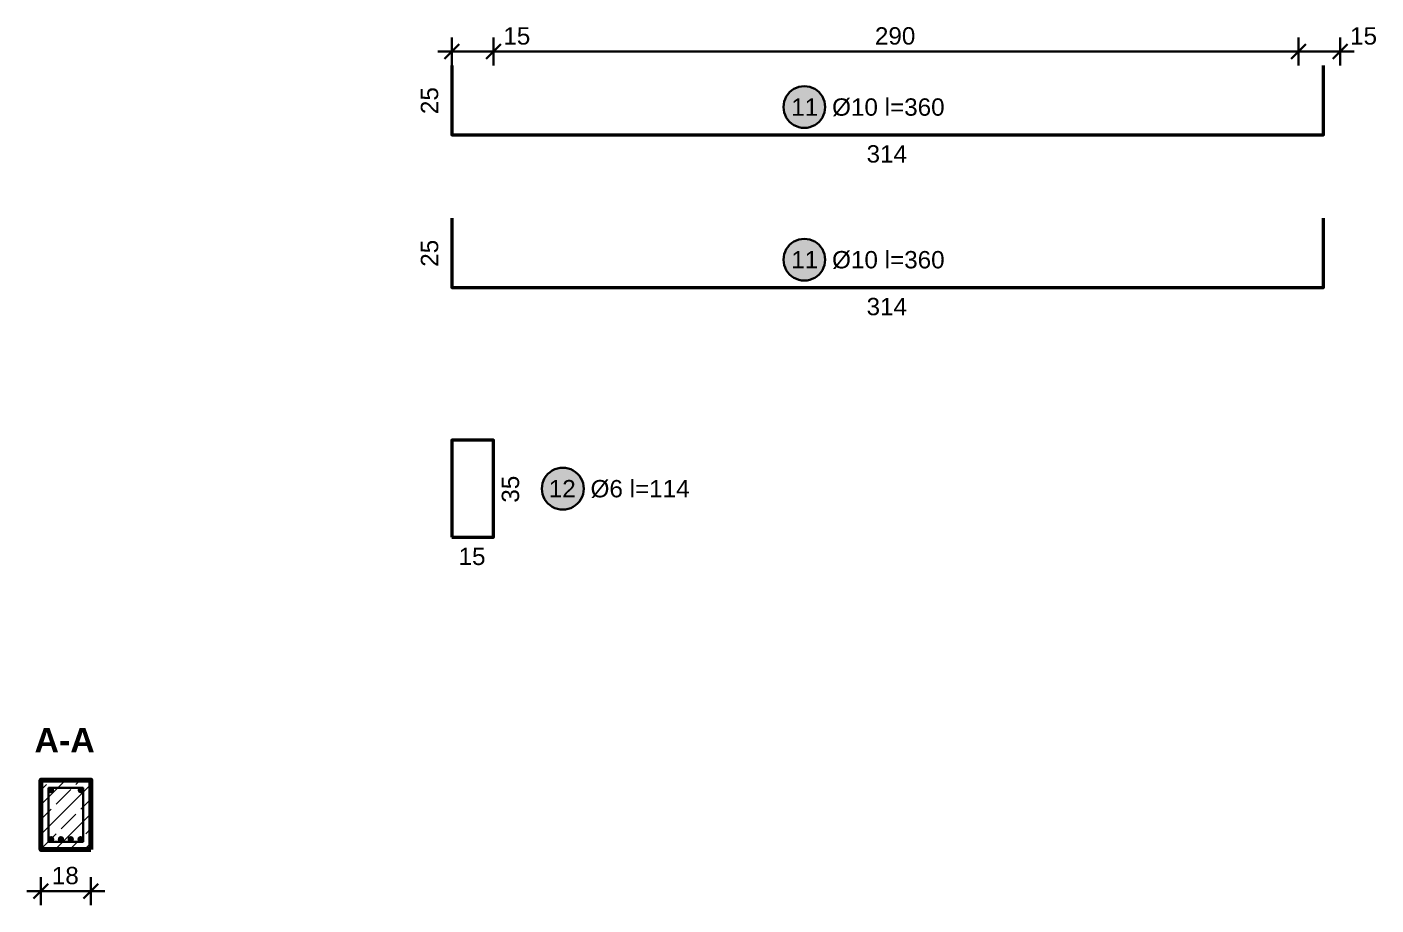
# Model space of a CAD drawing. Header units: metres. Extents: x 0.1 to 18.1, y -9.6 to -0.1.
# Drawn here: x 12.49 to 17.349, y -7.655 to -4.492 of the extents above; entities that cross this region are included whole.
import ezdxf

# ---------------------------------------------------------------- set-up
doc = ezdxf.new("R2010")
doc.units = ezdxf.units.M
for name, color, linetype, lineweight in [('A-KRESKOWANIE', 8, 'Continuous', 18), ('A-OPISY', 2, 'Continuous', 25), ('K-KONSTR', 7, 'Continuous', 50), ('K-WYMIARY', 1, 'Continuous', 25), ('K-ZBROJENIE', 1, 'Continuous', 100), ('K-ZBROJENIE-OPIS', 2, 'Continuous', 25)]:
    doc.layers.add(name, color=color, linetype=linetype, lineweight=lineweight)
doc.styles.add('PL_ARIAL', font='arial.ttf')
doc.styles.add('PL_ARIAL_B', font='arialbd.ttf')

msp = doc.modelspace()

# ---------------------------------------------------------------- hatches: boundary and pattern name
at = {"layer": 'K-ZBROJENIE', "true_color": 0x000000}
for points in [[(12.5873, -7.241), (12.5872, -7.2421), (12.587, -7.2432), (12.5868, -7.2443), (12.5864, -7.2453), (12.5859, -7.2463), (12.5854, -7.2473), (12.5847, -7.2481), (12.584, -7.249), (12.5831, -7.2497), (12.5823, -7.2504), (12.5813, -7.2509), (12.5803, -7.2514), (12.5793, -7.2518), (12.5782, -7.252), (12.5771, -7.2522), (12.576, -7.2523), (12.5749, -7.2522), (12.5738, -7.252), (12.5727, -7.2518), (12.5717, -7.2514), (12.5707, -7.2509), (12.5697, -7.2504), (12.5689, -7.2497), (12.568, -7.249), (12.5673, -7.2481), (12.5666, -7.2473), (12.5661, -7.2463), (12.5656, -7.2453), (12.5652, -7.2443), (12.565, -7.2432), (12.5648, -7.2421), (12.5648, -7.241), (12.5648, -7.2399), (12.565, -7.2388), (12.5652, -7.2377), (12.5656, -7.2367), (12.5661, -7.2357), (12.5666, -7.2347), (12.5673, -7.2339), (12.568, -7.233), (12.5689, -7.2323), (12.5697, -7.2316), (12.5707, -7.2311), (12.5717, -7.2306), (12.5727, -7.2302), (12.5738, -7.23), (12.5749, -7.2298), (12.576, -7.2297), (12.5771, -7.2298), (12.5782, -7.23), (12.5793, -7.2302), (12.5803, -7.2306), (12.5813, -7.2311), (12.5823, -7.2316), (12.5831, -7.2323), (12.584, -7.233), (12.5847, -7.2339), (12.5854, -7.2347), (12.5859, -7.2357), (12.5864, -7.2367), (12.5868, -7.2377), (12.587, -7.2388), (12.5872, -7.2399)], [(12.6952, -7.241), (12.6952, -7.2421), (12.695, -7.2432), (12.6948, -7.2443), (12.6944, -7.2453), (12.6939, -7.2463), (12.6934, -7.2473), (12.6927, -7.2481), (12.692, -7.249), (12.6911, -7.2497), (12.6903, -7.2504), (12.6893, -7.2509), (12.6883, -7.2514), (12.6873, -7.2518), (12.6862, -7.252), (12.6851, -7.2522), (12.684, -7.2523), (12.6829, -7.2522), (12.6818, -7.252), (12.6807, -7.2518), (12.6797, -7.2514), (12.6787, -7.2509), (12.6777, -7.2504), (12.6769, -7.2497), (12.676, -7.249), (12.6753, -7.2481), (12.6746, -7.2473), (12.6741, -7.2463), (12.6736, -7.2453), (12.6732, -7.2443), (12.673, -7.2432), (12.6728, -7.2421), (12.6727, -7.241), (12.6728, -7.2399), (12.673, -7.2388), (12.6732, -7.2377), (12.6736, -7.2367), (12.6741, -7.2357), (12.6746, -7.2347), (12.6753, -7.2339), (12.676, -7.233), (12.6769, -7.2323), (12.6777, -7.2316), (12.6787, -7.2311), (12.6797, -7.2306), (12.6807, -7.2302), (12.6818, -7.23), (12.6829, -7.2298), (12.684, -7.2297), (12.6851, -7.2298), (12.6862, -7.23), (12.6873, -7.2302), (12.6883, -7.2306), (12.6893, -7.2311), (12.6903, -7.2316), (12.6911, -7.2323), (12.692, -7.233), (12.6927, -7.2339), (12.6934, -7.2347), (12.6939, -7.2357), (12.6944, -7.2367), (12.6948, -7.2377), (12.695, -7.2388), (12.6952, -7.2399)], [(12.5883, -7.418), (12.5882, -7.4191), (12.588, -7.4202), (12.5878, -7.4213), (12.5874, -7.4223), (12.5869, -7.4233), (12.5864, -7.4243), (12.5857, -7.4251), (12.585, -7.426), (12.5841, -7.4267), (12.5833, -7.4274), (12.5823, -7.4279), (12.5813, -7.4284), (12.5803, -7.4288), (12.5792, -7.429), (12.5781, -7.4292), (12.577, -7.4293), (12.5759, -7.4292), (12.5748, -7.429), (12.5737, -7.4288), (12.5727, -7.4284), (12.5717, -7.4279), (12.5707, -7.4274), (12.5699, -7.4267), (12.569, -7.426), (12.5683, -7.4251), (12.5676, -7.4243), (12.5671, -7.4233), (12.5666, -7.4223), (12.5662, -7.4213), (12.566, -7.4202), (12.5658, -7.4191), (12.5657, -7.418), (12.5658, -7.4169), (12.566, -7.4158), (12.5662, -7.4147), (12.5666, -7.4137), (12.5671, -7.4127), (12.5676, -7.4117), (12.5683, -7.4109), (12.569, -7.41), (12.5699, -7.4093), (12.5707, -7.4086), (12.5717, -7.4081), (12.5727, -7.4076), (12.5737, -7.4072), (12.5748, -7.407), (12.5759, -7.4068), (12.577, -7.4067), (12.5781, -7.4068), (12.5792, -7.407), (12.5803, -7.4072), (12.5813, -7.4076), (12.5823, -7.4081), (12.5833, -7.4086), (12.5841, -7.4093), (12.585, -7.41), (12.5857, -7.4109), (12.5864, -7.4117), (12.5869, -7.4127), (12.5874, -7.4137), (12.5878, -7.4147), (12.588, -7.4158), (12.5882, -7.4169)], [(12.6236, -7.418), (12.6235, -7.4191), (12.6234, -7.4202), (12.6231, -7.4213), (12.6227, -7.4223), (12.6223, -7.4233), (12.6217, -7.4243), (12.621, -7.4251), (12.6203, -7.426), (12.6195, -7.4267), (12.6186, -7.4274), (12.6176, -7.4279), (12.6166, -7.4284), (12.6156, -7.4288), (12.6145, -7.429), (12.6134, -7.4292), (12.6123, -7.4293), (12.6112, -7.4292), (12.6101, -7.429), (12.6091, -7.4288), (12.608, -7.4284), (12.607, -7.4279), (12.6061, -7.4274), (12.6052, -7.4267), (12.6044, -7.426), (12.6036, -7.4251), (12.603, -7.4243), (12.6024, -7.4233), (12.6019, -7.4223), (12.6016, -7.4213), (12.6013, -7.4202), (12.6011, -7.4191), (12.6011, -7.418), (12.6011, -7.4169), (12.6013, -7.4158), (12.6016, -7.4147), (12.6019, -7.4137), (12.6024, -7.4127), (12.603, -7.4117), (12.6036, -7.4109), (12.6044, -7.41), (12.6052, -7.4093), (12.6061, -7.4086), (12.607, -7.4081), (12.608, -7.4076), (12.6091, -7.4072), (12.6101, -7.407), (12.6112, -7.4068), (12.6123, -7.4067), (12.6134, -7.4068), (12.6145, -7.407), (12.6156, -7.4072), (12.6166, -7.4076), (12.6176, -7.4081), (12.6186, -7.4086), (12.6195, -7.4093), (12.6203, -7.41), (12.621, -7.4109), (12.6217, -7.4117), (12.6223, -7.4127), (12.6227, -7.4137), (12.6231, -7.4147), (12.6234, -7.4158), (12.6235, -7.4169)], [(12.6589, -7.418), (12.6589, -7.4191), (12.6587, -7.4202), (12.6584, -7.4213), (12.6581, -7.4223), (12.6576, -7.4233), (12.657, -7.4243), (12.6564, -7.4251), (12.6556, -7.426), (12.6548, -7.4267), (12.6539, -7.4274), (12.653, -7.4279), (12.652, -7.4284), (12.6509, -7.4288), (12.6499, -7.429), (12.6488, -7.4292), (12.6477, -7.4293), (12.6466, -7.4292), (12.6455, -7.429), (12.6444, -7.4288), (12.6434, -7.4284), (12.6424, -7.4279), (12.6414, -7.4274), (12.6405, -7.4267), (12.6397, -7.426), (12.639, -7.4251), (12.6383, -7.4243), (12.6377, -7.4233), (12.6373, -7.4223), (12.6369, -7.4213), (12.6366, -7.4202), (12.6365, -7.4191), (12.6364, -7.418), (12.6365, -7.4169), (12.6366, -7.4158), (12.6369, -7.4147), (12.6373, -7.4137), (12.6377, -7.4127), (12.6383, -7.4117), (12.639, -7.4109), (12.6397, -7.41), (12.6405, -7.4093), (12.6414, -7.4086), (12.6424, -7.4081), (12.6434, -7.4076), (12.6444, -7.4072), (12.6455, -7.407), (12.6466, -7.4068), (12.6477, -7.4067), (12.6488, -7.4068), (12.6499, -7.407), (12.6509, -7.4072), (12.652, -7.4076), (12.653, -7.4081), (12.6539, -7.4086), (12.6548, -7.4093), (12.6556, -7.41), (12.6564, -7.4109), (12.657, -7.4117), (12.6576, -7.4127), (12.6581, -7.4137), (12.6584, -7.4147), (12.6587, -7.4158), (12.6589, -7.4169)], [(12.6942, -7.418), (12.6942, -7.4191), (12.694, -7.4202), (12.6938, -7.4213), (12.6934, -7.4223), (12.6929, -7.4233), (12.6924, -7.4243), (12.6917, -7.4251), (12.691, -7.426), (12.6901, -7.4267), (12.6893, -7.4274), (12.6883, -7.4279), (12.6873, -7.4284), (12.6863, -7.4288), (12.6852, -7.429), (12.6841, -7.4292), (12.683, -7.4293), (12.6819, -7.4292), (12.6808, -7.429), (12.6797, -7.4288), (12.6787, -7.4284), (12.6777, -7.4279), (12.6767, -7.4274), (12.6759, -7.4267), (12.675, -7.426), (12.6743, -7.4251), (12.6736, -7.4243), (12.6731, -7.4233), (12.6726, -7.4223), (12.6722, -7.4213), (12.672, -7.4202), (12.6718, -7.4191), (12.6717, -7.418), (12.6718, -7.4169), (12.672, -7.4158), (12.6722, -7.4147), (12.6726, -7.4137), (12.6731, -7.4127), (12.6736, -7.4117), (12.6743, -7.4109), (12.675, -7.41), (12.6759, -7.4093), (12.6767, -7.4086), (12.6777, -7.4081), (12.6787, -7.4076), (12.6797, -7.4072), (12.6808, -7.407), (12.6819, -7.4068), (12.683, -7.4067), (12.6841, -7.4068), (12.6852, -7.407), (12.6863, -7.4072), (12.6873, -7.4076), (12.6883, -7.4081), (12.6893, -7.4086), (12.6901, -7.4093), (12.691, -7.41), (12.6917, -7.4109), (12.6924, -7.4117), (12.6929, -7.4127), (12.6934, -7.4137), (12.6938, -7.4147), (12.694, -7.4158), (12.6942, -7.4169)]]:
    msp.add_hatch(color=7, dxfattribs=at).paths.add_polyline_path(points)
at = {"layer": 'K-ZBROJENIE-OPIS', "true_color": 0xffffff}
for points in [[(15.365, -4.78), (15.3644, -4.7702), (15.3624, -4.7606), (15.3593, -4.7513), (15.355, -4.7425), (15.3495, -4.7343), (15.343, -4.727), (15.3357, -4.7205), (15.3275, -4.715), (15.3187, -4.7107), (15.3094, -4.7076), (15.2998, -4.7056), (15.29, -4.705), (15.2802, -4.7056), (15.2706, -4.7076), (15.2613, -4.7107), (15.2525, -4.715), (15.2443, -4.7205), (15.237, -4.727), (15.2305, -4.7343), (15.225, -4.7425), (15.2207, -4.7513), (15.2176, -4.7606), (15.2156, -4.7702), (15.215, -4.78), (15.2156, -4.7898), (15.2176, -4.7994), (15.2207, -4.8087), (15.225, -4.8175), (15.2305, -4.8257), (15.237, -4.833), (15.2443, -4.8395), (15.2525, -4.845), (15.2613, -4.8493), (15.2706, -4.8524), (15.2802, -4.8544), (15.29, -4.855), (15.2998, -4.8544), (15.3094, -4.8524), (15.3187, -4.8493), (15.3275, -4.845), (15.3357, -4.8395), (15.343, -4.833), (15.3495, -4.8257), (15.355, -4.8175), (15.3593, -4.8087), (15.3624, -4.7994), (15.3644, -4.7898)], [(15.365, -5.33), (15.3644, -5.3202), (15.3624, -5.3106), (15.3593, -5.3013), (15.355, -5.2925), (15.3495, -5.2843), (15.343, -5.277), (15.3357, -5.2705), (15.3275, -5.265), (15.3187, -5.2607), (15.3094, -5.2576), (15.2998, -5.2556), (15.29, -5.255), (15.2802, -5.2556), (15.2706, -5.2576), (15.2613, -5.2607), (15.2525, -5.265), (15.2443, -5.2705), (15.237, -5.277), (15.2305, -5.2843), (15.225, -5.2925), (15.2207, -5.3013), (15.2176, -5.3106), (15.2156, -5.3202), (15.215, -5.33), (15.2156, -5.3398), (15.2176, -5.3494), (15.2207, -5.3587), (15.225, -5.3675), (15.2305, -5.3757), (15.237, -5.383), (15.2443, -5.3895), (15.2525, -5.395), (15.2613, -5.3993), (15.2706, -5.4024), (15.2802, -5.4044), (15.29, -5.405), (15.2998, -5.4044), (15.3094, -5.4024), (15.3187, -5.3993), (15.3275, -5.395), (15.3357, -5.3895), (15.343, -5.383), (15.3495, -5.3757), (15.355, -5.3675), (15.3593, -5.3587), (15.3624, -5.3494), (15.3644, -5.3398)], [(14.4955, -6.155), (14.4949, -6.1451), (14.4929, -6.1355), (14.4898, -6.1261), (14.4854, -6.1172), (14.4799, -6.109), (14.4734, -6.1016), (14.466, -6.0951), (14.4578, -6.0896), (14.4489, -6.0852), (14.4395, -6.0821), (14.4299, -6.0801), (14.42, -6.0795), (14.4101, -6.0801), (14.4005, -6.0821), (14.3911, -6.0852), (14.3822, -6.0896), (14.374, -6.0951), (14.3666, -6.1016), (14.3601, -6.109), (14.3546, -6.1172), (14.3502, -6.1261), (14.3471, -6.1355), (14.3451, -6.1451), (14.3445, -6.155), (14.3451, -6.1649), (14.3471, -6.1745), (14.3502, -6.1839), (14.3546, -6.1928), (14.3601, -6.201), (14.3666, -6.2084), (14.374, -6.2149), (14.3822, -6.2204), (14.3911, -6.2248), (14.4005, -6.2279), (14.4101, -6.2299), (14.42, -6.2305), (14.4299, -6.2299), (14.4395, -6.2279), (14.4489, -6.2248), (14.4578, -6.2204), (14.466, -6.2149), (14.4734, -6.2084), (14.4799, -6.201), (14.4854, -6.1928), (14.4898, -6.1839), (14.4929, -6.1745), (14.4949, -6.1649)]]:
    msp.add_hatch(color=7, dxfattribs=at).paths.add_polyline_path(points)

# ---------------------------------------------------------------- linework, layer by layer
at = {"layer": 'A-KRESKOWANIE', "lineweight": 25, "ltscale": 0.025}
for points in [[(12.54, -7.2943), (12.6293, -7.205)], [(12.54, -7.4004), (12.72, -7.2204)], [(12.54, -7.2413), (12.56, -7.2213)], [(12.5953, -7.292), (12.6484, -7.239)], [(12.6661, -7.2213), (12.6824, -7.205)], [(12.6837, -7.3097), (12.72, -7.2734)], [(12.54, -7.3474), (12.5777, -7.3097)], [(12.5915, -7.455), (12.72, -7.3265)], [(12.613, -7.3804), (12.6661, -7.3274)], [(12.7014, -7.3981), (12.72, -7.3795)], [(12.5423, -7.4511), (12.5953, -7.3981)], [(12.6445, -7.455), (12.6837, -7.4158)], [(12.6975, -7.455), (12.72, -7.4325)]]:
    msp.add_lwpolyline(points, dxfattribs=at)
at = {"layer": 'K-KONSTR', "lineweight": 70, "ltscale": 0.025}
msp.add_lwpolyline([(12.72, -7.455), (12.72, -7.205), (12.54, -7.205), (12.54, -7.455)], close=True, dxfattribs=at)
at = {"layer": 'K-WYMIARY', "lineweight": 35, "ltscale": 0.025}
for points in [[(13.9935, -4.6065), (14.0465, -4.5535)], [(14.02, -4.63), (14.02, -4.53)], [(14.1435, -4.6065), (14.1965, -4.5535)], [(14.17, -4.63), (14.17, -4.53)], [(17.0435, -4.6065), (17.0965, -4.5535)], [(17.07, -4.63), (17.07, -4.53)], [(17.1935, -4.6065), (17.2465, -4.5535)], [(17.22, -4.63), (17.22, -4.53)], [(13.97, -4.58), (17.27, -4.58)], [(12.5135, -7.6315), (12.5665, -7.5785)], [(12.54, -7.655), (12.54, -7.555)], [(12.6935, -7.6315), (12.7465, -7.5785)], [(12.72, -7.655), (12.72, -7.555)], [(12.49, -7.605), (12.77, -7.605)]]:
    msp.add_lwpolyline(points, dxfattribs=at)
at = {"layer": 'K-ZBROJENIE', "lineweight": 50, "ltscale": 0.025}
for points in [[(14.02, -4.63), (14.02, -4.88), (17.16, -4.88), (17.16, -4.63)], [(14.02, -5.18), (14.02, -5.43), (17.16, -5.43), (17.16, -5.18)]]:
    msp.add_lwpolyline(points, dxfattribs=at)
msp.add_lwpolyline([(14.02, -6.33), (14.17, -6.33), (14.17, -5.98), (14.02, -5.98)], close=True, dxfattribs=at)
at = {"layer": 'K-ZBROJENIE', "lineweight": 35, "ltscale": 0.025}
msp.add_lwpolyline([(12.568, -7.427), (12.692, -7.427), (12.692, -7.233), (12.568, -7.233)], close=True, dxfattribs=at)
at = {"layer": 'K-ZBROJENIE-OPIS', "lineweight": 35, "ltscale": 0.025}
for points in [[(15.365, -4.78), (15.3644, -4.7702), (15.3624, -4.7606), (15.3593, -4.7513), (15.355, -4.7425), (15.3495, -4.7343), (15.343, -4.727), (15.3357, -4.7205), (15.3275, -4.715), (15.3187, -4.7107), (15.3094, -4.7076), (15.2998, -4.7056), (15.29, -4.705), (15.2802, -4.7056), (15.2706, -4.7076), (15.2613, -4.7107), (15.2525, -4.715), (15.2443, -4.7205), (15.237, -4.727), (15.2305, -4.7343), (15.225, -4.7425), (15.2207, -4.7513), (15.2176, -4.7606), (15.2156, -4.7702), (15.215, -4.78), (15.2156, -4.7898), (15.2176, -4.7994), (15.2207, -4.8087), (15.225, -4.8175), (15.2305, -4.8257), (15.237, -4.833), (15.2443, -4.8395), (15.2525, -4.845), (15.2613, -4.8493), (15.2706, -4.8524), (15.2802, -4.8544), (15.29, -4.855), (15.2998, -4.8544), (15.3094, -4.8524), (15.3187, -4.8493), (15.3275, -4.845), (15.3357, -4.8395), (15.343, -4.833), (15.3495, -4.8257), (15.355, -4.8175), (15.3593, -4.8087), (15.3624, -4.7994), (15.3644, -4.7898)], [(15.365, -5.33), (15.3644, -5.3202), (15.3624, -5.3106), (15.3593, -5.3013), (15.355, -5.2925), (15.3495, -5.2843), (15.343, -5.277), (15.3357, -5.2705), (15.3275, -5.265), (15.3187, -5.2607), (15.3094, -5.2576), (15.2998, -5.2556), (15.29, -5.255), (15.2802, -5.2556), (15.2706, -5.2576), (15.2613, -5.2607), (15.2525, -5.265), (15.2443, -5.2705), (15.237, -5.277), (15.2305, -5.2843), (15.225, -5.2925), (15.2207, -5.3013), (15.2176, -5.3106), (15.2156, -5.3202), (15.215, -5.33), (15.2156, -5.3398), (15.2176, -5.3494), (15.2207, -5.3587), (15.225, -5.3675), (15.2305, -5.3757), (15.237, -5.383), (15.2443, -5.3895), (15.2525, -5.395), (15.2613, -5.3993), (15.2706, -5.4024), (15.2802, -5.4044), (15.29, -5.405), (15.2998, -5.4044), (15.3094, -5.4024), (15.3187, -5.3993), (15.3275, -5.395), (15.3357, -5.3895), (15.343, -5.383), (15.3495, -5.3757), (15.355, -5.3675), (15.3593, -5.3587), (15.3624, -5.3494), (15.3644, -5.3398)], [(14.4955, -6.155), (14.4949, -6.1451), (14.4929, -6.1355), (14.4898, -6.1261), (14.4854, -6.1172), (14.4799, -6.109), (14.4734, -6.1016), (14.466, -6.0951), (14.4578, -6.0896), (14.4489, -6.0852), (14.4395, -6.0821), (14.4299, -6.0801), (14.42, -6.0795), (14.4101, -6.0801), (14.4005, -6.0821), (14.3911, -6.0852), (14.3822, -6.0896), (14.374, -6.0951), (14.3666, -6.1016), (14.3601, -6.109), (14.3546, -6.1172), (14.3502, -6.1261), (14.3471, -6.1355), (14.3451, -6.1451), (14.3445, -6.155), (14.3451, -6.1649), (14.3471, -6.1745), (14.3502, -6.1839), (14.3546, -6.1928), (14.3601, -6.201), (14.3666, -6.2084), (14.374, -6.2149), (14.3822, -6.2204), (14.3911, -6.2248), (14.4005, -6.2279), (14.4101, -6.2299), (14.42, -6.2305), (14.4299, -6.2299), (14.4395, -6.2279), (14.4489, -6.2248), (14.4578, -6.2204), (14.466, -6.2149), (14.4734, -6.2084), (14.4799, -6.201), (14.4854, -6.1928), (14.4898, -6.1839), (14.4929, -6.1745), (14.4949, -6.1649)]]:
    msp.add_lwpolyline(points, close=True, dxfattribs=at)

# ---------------------------------------------------------------- texts
at = {"layer": 'A-OPISY', "style": 'PL_ARIAL_B'}
msp.add_text('A-A', height=0.0875, dxfattribs=at).set_placement((12.517, -7.105))
at = {"layer": 'K-WYMIARY', "style": 'PL_ARIAL'}
for s, p in [('15', (14.2058, -4.555)), ('290', (15.5442, -4.555)), ('15', (17.2557, -4.555)), ('18', (12.5795, -7.58))]:
    msp.add_text(s, height=0.0625, dxfattribs=at).set_placement(p)
at = {"layer": 'K-ZBROJENIE-OPIS', "style": 'PL_ARIAL'}
for s, p in [('25', (13.9711, -4.8055)), ('25', (13.9711, -5.3555)), ('35', (14.2625, -6.2055))]:
    msp.add_text(s, height=0.0625, rotation=90, dxfattribs=at).set_placement(p)
for s, p in [('11', (15.2429, -4.8113)), ('Ø10 l=360', (15.39, -4.8113)), ('314', (15.5142, -4.98)), ('Ø10 l=360', (15.39, -5.3613)), ('11', (15.2429, -5.3613)), ('314', (15.5142, -5.53)), ('Ø6 l=114', (14.52, -6.1862)), ('12', (14.3695, -6.1862)), ('15', (14.0445, -6.43))]:
    msp.add_text(s, height=0.0625, dxfattribs=at).set_placement(p)

doc.saveas('drawing.dxf')
